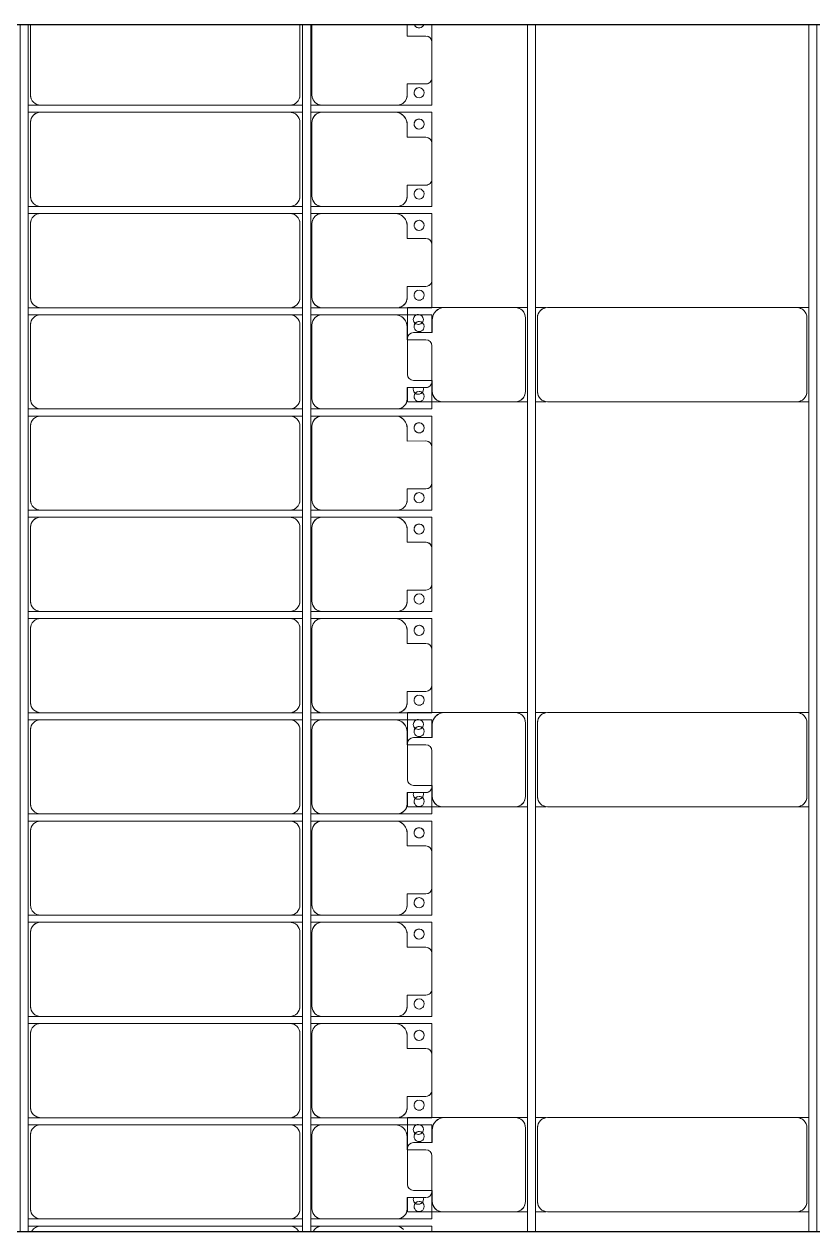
# Model space of a CAD drawing. Header units: millimetres. Extents: x -248177 to 167033, y 156986 to 268923.
# Drawn here: x -168838 to -164943, y 184419 to 190383 of the extents above; entities that cross this region are included whole.
import ezdxf

# ---------------------------------------------------------------- set-up
doc = ezdxf.new("R2010")
doc.units = ezdxf.units.MM
for name, color, linetype, lineweight in [('A-DETL-MBND', 5, 'Continuous', 9), ('A-GENM', 13, 'Continuous', 9), ('S-BEAM', 12, 'Continuous', 9)]:
    doc.layers.add(name, color=color, linetype=linetype, lineweight=lineweight)

# ---------------------------------------------------------------- blocks, each defined once
blk = doc.blocks.new('Dải phao đi lại kèm đỡ invester - DẢI PHAO ĐI LẠI-18009-BỐ TRÍ KHUNG KẾT CẤU BÈ PIN 02')
at = {"layer": 'A-DETL-MBND', "color": 8}
for p, q in [((43826.3, 1312.2), (43911.8, 1312.2)), ((43911.8, 1312.2), (43826.3, 1312.2)), ((44088.2, 1312.2), (43911.8, 1312.2)), ((44088.2, 1312.2), (44223.4, 1312.2)), ((44223.4, 1312.2), (44088.2, 1312.2)), ((44223.4, 1312.2), (44223.4, 1139.7)), ((44223.4, 1139.7), (44223.4, 1312.2)), ((44258.4, 1312.2), (44411.8, 1312.2)), ((44258.4, 1129.7), (44258.4, 1312.2)), ((44258.4, 1312.2), (44258.4, 1129.7)), ((44411.8, 1312.2), (44258.4, 1312.2)), ((44588.2, 1312.2), (44411.8, 1312.2)), ((44588.2, 1312.2), (44723.4, 1312.2)), ((44723.4, 1312.2), (44588.2, 1312.2)), ((44723.4, 1312.2), (44723.4, 1139.7)), ((44723.4, 1139.7), (44723.4, 1312.2)), ((44758.4, 1312.2), (44911.8, 1312.2)), ((44758.4, 1129.7), (44758.4, 1312.2)), ((44758.4, 1312.2), (44758.4, 1129.7)), ((44911.8, 1312.2), (44758.4, 1312.2)), ((45088.2, 1312.2), (44911.8, 1312.2)), ((45088.2, 1312.2), (45223.4, 1312.2)), ((45223.4, 1312.2), (45088.2, 1312.2)), ((45223.4, 1312.2), (45223.4, 1139.7)), ((45223.4, 1225), (45223.4, 1312.2)), ((45258.4, 1312.2), (45346.8, 1312.2)), ((45258.4, 1129.7), (45258.4, 1312.2)), ((45588.2, 1312.2), (45411.8, 1312.2)), ((45588.2, 1312.2), (45723.4, 1312.2)), ((45723.4, 1312.2), (45686.7, 1312.2)), ((45723.4, 1312.2), (45723.4, 1139.7)), ((45723.4, 1139.7), (45723.4, 1312.2)), ((45758.4, 1312.2), (45911.8, 1312.2)), ((45758.4, 1129.7), (45758.4, 1312.2)), ((45758.4, 1312.2), (45758.4, 1129.7)), ((45911.8, 1312.2), (45758.4, 1312.2)), ((46088.2, 1312.2), (45911.8, 1312.2)), ((46088.2, 1312.2), (46223.4, 1312.2)), ((46223.4, 1312.2), (46088.2, 1312.2)), ((46223.4, 1312.2), (46223.4, 1139.7)), ((46223.4, 1139.7), (46223.4, 1312.2)), ((46258.4, 1312.2), (46411.8, 1312.2)), ((46258.4, 1129.7), (46258.4, 1312.2)), ((46258.4, 1312.2), (46258.4, 1129.7)), ((46411.8, 1312.2), (46258.4, 1312.2)), ((46588.2, 1312.2), (46411.8, 1312.2)), ((46588.2, 1312.2), (46723.4, 1312.2)), ((46723.4, 1312.2), (46588.2, 1312.2)), ((46723.4, 1312.2), (46723.4, 1139.7)), ((46723.4, 1139.7), (46723.4, 1312.2)), ((46758.4, 1312.2), (46911.8, 1312.2)), ((46758.4, 1129.7), (46758.4, 1312.2)), ((46758.4, 1312.2), (46758.4, 1129.7)), ((46911.8, 1312.2), (46758.4, 1312.2)), ((47088.2, 1312.2), (46911.8, 1312.2)), ((47088.2, 1312.2), (47223.4, 1312.2)), ((47223.4, 1312.2), (47088.2, 1312.2)), ((47223.4, 1312.2), (47223.4, 1139.7)), ((47223.4, 1225), (47223.4, 1312.2)), ((47258.4, 1312.2), (47346.8, 1312.2)), ((47258.4, 1129.7), (47258.4, 1312.2)), ((47588.2, 1312.2), (47411.8, 1312.2)), ((47588.2, 1312.2), (47723.4, 1312.2)), ((47723.4, 1312.2), (47686.7, 1312.2)), ((47723.4, 1312.2), (47723.4, 1139.7)), ((47723.4, 1139.7), (47723.4, 1312.2)), ((47758.4, 1312.2), (47911.8, 1312.2)), ((47758.4, 1129.7), (47758.4, 1312.2)), ((47758.4, 1312.2), (47758.4, 1129.7)), ((47911.8, 1312.2), (47758.4, 1312.2)), ((48088.2, 1312.2), (47911.8, 1312.2)), ((48088.2, 1312.2), (48223.4, 1312.2)), ((48223.4, 1312.2), (48088.2, 1312.2)), ((48223.4, 1312.2), (48223.4, 1139.7)), ((48223.4, 1139.7), (48223.4, 1312.2)), ((48258.4, 1312.2), (48411.8, 1312.2)), ((48258.4, 1129.7), (48258.4, 1312.2)), ((48258.4, 1312.2), (48258.4, 1129.7)), ((48411.8, 1312.2), (48258.4, 1312.2)), ((48588.2, 1312.2), (48411.8, 1312.2)), ((48588.2, 1312.2), (48723.4, 1312.2)), ((48723.4, 1312.2), (48588.2, 1312.2)), ((48723.4, 1312.2), (48723.4, 1139.7)), ((48723.4, 1139.7), (48723.4, 1312.2)), ((48758.4, 1312.2), (48911.8, 1312.2)), ((48758.4, 1129.7), (48758.4, 1312.2)), ((48758.4, 1312.2), (48758.4, 1129.7)), ((48911.8, 1312.2), (48758.4, 1312.2)), ((49088.2, 1312.2), (48911.8, 1312.2)), ((49088.2, 1312.2), (49223.4, 1312.2)), ((49223.4, 1312.2), (49088.2, 1312.2)), ((49223.4, 1312.2), (49223.4, 1139.7)), ((49223.4, 1225), (49223.4, 1312.2)), ((49258.4, 1312.2), (49346.8, 1312.2)), ((49258.4, 1129.7), (49258.4, 1312.2)), ((49588.2, 1312.2), (49411.8, 1312.2)), ((49588.2, 1312.2), (49723.4, 1312.2)), ((49723.4, 1312.2), (49686.7, 1312.2)), ((49723.4, 1312.2), (49723.4, 1139.7)), ((49723.4, 1139.7), (49723.4, 1312.2)), ((49758.4, 1312.2), (49786.3, 1312.2)), ((49758.4, 1129.7), (49758.4, 1312.2)), ((49758.4, 1312.2), (49758.4, 1129.7)), ((49786.3, 1312.2), (49758.4, 1312.2)), ((43881.8, 1282.2), (43881.8, 1189.7)), ((44118.2, 1189.7), (44118.2, 1282.2)), ((44381.8, 1282.2), (44381.8, 1189.7)), ((44618.2, 1189.7), (44618.2, 1282.2)), ((44881.8, 1282.2), (44881.8, 1189.7)), ((45118.2, 1189.7), (45118.2, 1282.2)), ((45258.4, 1303), (45258.4, 1270.2)), ((45258.4, 1261.4), (45258.4, 1208.6)), ((45381.8, 1282.2), (45381.8, 1189.7)), ((45618.2, 1189.7), (45618.2, 1282.2)), ((45881.8, 1282.2), (45881.8, 1189.7)), ((46118.2, 1189.7), (46118.2, 1282.2)), ((46381.8, 1282.2), (46381.8, 1189.7)), ((46618.2, 1189.7), (46618.2, 1282.2)), ((46881.8, 1282.2), (46881.8, 1189.7)), ((47118.2, 1189.7), (47118.2, 1282.2)), ((47258.4, 1303), (47258.4, 1270.2)), ((47258.4, 1261.4), (47258.4, 1208.6)), ((47381.8, 1282.2), (47381.8, 1189.7)), ((47618.2, 1189.7), (47618.2, 1282.2)), ((47881.8, 1282.2), (47881.8, 1189.7)), ((48118.2, 1189.7), (48118.2, 1282.2)), ((48381.8, 1282.2), (48381.8, 1189.7)), ((48618.2, 1189.7), (48618.2, 1282.2)), ((48881.8, 1282.2), (48881.8, 1189.7)), ((49118.2, 1189.7), (49118.2, 1282.2)), ((49258.4, 1303), (49258.4, 1270.2)), ((49258.4, 1261.4), (49258.4, 1208.6)), ((49381.8, 1282.2), (49381.8, 1189.7)), ((49618.2, 1189.7), (49618.2, 1282.2)), ((45258.4, 1193.7), (45258.4, 1129.7)), ((47258.4, 1193.7), (47258.4, 1129.7)), ((49258.4, 1193.7), (49258.4, 1129.7)), ((43881.8, 1189.7), (43826.3, 1189.7)), ((44173.4, 1189.7), (44118.2, 1189.7)), ((44223.4, 769.7), (44223.4, 1139.7)), ((44381.8, 1189.7), (44318.4, 1189.7)), ((44673.4, 1189.7), (44618.2, 1189.7)), ((44723.4, 769.7), (44723.4, 1139.7)), ((44881.8, 1189.7), (44818.4, 1189.7)), ((45173.4, 1189.7), (45118.2, 1189.7)), ((45223.4, 1139.7), (45223.4, 1192.1)), ((45223.4, 769.7), (45223.4, 1139.7)), ((45381.8, 1189.7), (45318.4, 1189.7)), ((45673.4, 1189.7), (45618.2, 1189.7)), ((45723.4, 769.7), (45723.4, 1139.7)), ((45881.8, 1189.7), (45818.4, 1189.7)), ((46173.4, 1189.7), (46118.2, 1189.7)), ((46223.4, 769.7), (46223.4, 1139.7)), ((46381.8, 1189.7), (46318.4, 1189.7)), ((46673.4, 1189.7), (46618.2, 1189.7)), ((46723.4, 769.7), (46723.4, 1139.7)), ((46881.8, 1189.7), (46818.4, 1189.7)), ((47173.4, 1189.7), (47118.2, 1189.7)), ((47223.4, 1139.7), (47223.4, 1192.1)), ((47223.4, 769.7), (47223.4, 1139.7)), ((47381.8, 1189.7), (47318.4, 1189.7)), ((47673.4, 1189.7), (47618.2, 1189.7)), ((47723.4, 769.7), (47723.4, 1139.7)), ((47881.8, 1189.7), (47818.4, 1189.7)), ((48173.4, 1189.7), (48118.2, 1189.7)), ((48223.4, 769.7), (48223.4, 1139.7)), ((48381.8, 1189.7), (48318.4, 1189.7)), ((48673.4, 1189.7), (48618.2, 1189.7)), ((48723.4, 769.7), (48723.4, 1139.7)), ((48881.8, 1189.7), (48818.4, 1189.7)), ((49173.4, 1189.7), (49118.2, 1189.7)), ((49223.4, 1139.7), (49223.4, 1192.1)), ((49223.4, 769.7), (49223.4, 1139.7)), ((49381.8, 1189.7), (49318.4, 1189.7)), ((49673.4, 1189.7), (49618.2, 1189.7)), ((49723.4, 769.7), (49723.4, 1139.7)), ((44258.4, 1129.7), (44258.4, 769.7)), ((44758.4, 1129.7), (44758.4, 769.7)), ((45258.4, 1129.7), (45258.4, 769.7)), ((45758.4, 1129.7), (45758.4, 769.7)), ((46258.4, 1129.7), (46258.4, 769.7)), ((46758.4, 1129.7), (46758.4, 769.7)), ((47258.4, 1129.7), (47258.4, 769.7)), ((47758.4, 1129.7), (47758.4, 769.7)), ((48258.4, 1129.7), (48258.4, 769.7)), ((48758.4, 1129.7), (48758.4, 769.7)), ((49258.4, 1129.7), (49258.4, 769.7)), ((49758.4, 1129.7), (49758.4, 769.7)), ((43826.3, 719.7), (44173.4, 719.7)), ((44223.4, 769.7), (44223.4, 713.2)), ((44223.4, 769.7), (44223.4, 713.2)), ((44258.4, 713.2), (44258.4, 769.7)), ((44258.4, 713.2), (44258.4, 769.7)), ((44308.4, 719.7), (44673.4, 719.7)), ((44723.4, 769.7), (44723.4, 713.2)), ((44723.4, 769.7), (44723.4, 713.2)), ((44758.4, 713.2), (44758.4, 769.7)), ((44758.4, 713.2), (44758.4, 769.7)), ((44808.4, 719.7), (45173.4, 719.7)), ((45223.4, 769.7), (45223.4, 713.2)), ((45223.4, 769.7), (45223.4, 713.2)), ((45258.4, 713.2), (45258.4, 769.7)), ((45258.4, 713.2), (45258.4, 769.7)), ((45308.4, 719.7), (45673.4, 719.7)), ((45723.4, 769.7), (45723.4, 713.2)), ((45723.4, 769.7), (45723.4, 713.2)), ((45758.4, 713.2), (45758.4, 769.7)), ((45758.4, 713.2), (45758.4, 769.7)), ((45808.4, 719.7), (46173.4, 719.7)), ((46223.4, 769.7), (46223.4, 713.2)), ((46223.4, 769.7), (46223.4, 713.2)), ((46258.4, 713.2), (46258.4, 769.7)), ((46258.4, 713.2), (46258.4, 769.7)), ((46308.4, 719.7), (46673.4, 719.7)), ((46723.4, 769.7), (46723.4, 713.2)), ((46723.4, 769.7), (46723.4, 713.2)), ((46758.4, 713.2), (46758.4, 769.7)), ((46758.4, 713.2), (46758.4, 769.7)), ((46808.4, 719.7), (47173.4, 719.7)), ((47223.4, 769.7), (47223.4, 713.2)), ((47223.4, 769.7), (47223.4, 713.2)), ((47258.4, 713.2), (47258.4, 769.7)), ((47258.4, 713.2), (47258.4, 769.7)), ((47308.4, 719.7), (47673.4, 719.7)), ((47723.4, 769.7), (47723.4, 713.2)), ((47723.4, 769.7), (47723.4, 713.2)), ((47758.4, 713.2), (47758.4, 769.7)), ((47758.4, 713.2), (47758.4, 769.7)), ((47808.4, 719.7), (48173.4, 719.7)), ((48223.4, 769.7), (48223.4, 713.2)), ((48223.4, 769.7), (48223.4, 713.2)), ((48258.4, 713.2), (48258.4, 769.7)), ((48258.4, 713.2), (48258.4, 769.7)), ((48308.4, 719.7), (48673.4, 719.7)), ((48723.4, 769.7), (48723.4, 713.2)), ((48723.4, 769.7), (48723.4, 713.2)), ((48758.4, 713.2), (48758.4, 769.7)), ((48758.4, 713.2), (48758.4, 769.7)), ((48808.4, 719.7), (49173.4, 719.7)), ((49223.4, 769.7), (49223.4, 713.2)), ((49223.4, 769.7), (49223.4, 713.2)), ((49258.4, 713.2), (49258.4, 769.7)), ((49258.4, 713.2), (49258.4, 769.7)), ((49308.4, 719.7), (49673.4, 719.7)), ((49723.4, 769.7), (49723.4, 713.2)), ((49723.4, 769.7), (49723.4, 713.2)), ((49758.4, 713.2), (49758.4, 769.7)), ((49758.4, 713.2), (49758.4, 769.7)), ((44173.4, 660.3), (43826.3, 660.3)), ((44223.4, 673.2), (44223.4, 610.3)), ((44223.4, 673.2), (44223.4, 610.3)), ((44258.4, 610.3), (44258.4, 673.2)), ((44258.4, 610.3), (44258.4, 673.2)), ((44673.4, 660.3), (44308.4, 660.3)), ((44723.4, 673.2), (44723.4, 610.3)), ((44723.4, 673.2), (44723.4, 610.3)), ((44758.4, 610.3), (44758.4, 673.2)), ((44758.4, 610.3), (44758.4, 673.2)), ((45173.4, 660.3), (44808.4, 660.3)), ((45223.4, 673.2), (45223.4, 610.3)), ((45223.4, 673.2), (45223.4, 610.3)), ((45258.4, 610.3), (45258.4, 673.2)), ((45258.4, 610.3), (45258.4, 673.2)), ((45673.4, 660.3), (45308.4, 660.3)), ((45723.4, 673.2), (45723.4, 610.3)), ((45723.4, 673.2), (45723.4, 610.3)), ((45758.4, 610.3), (45758.4, 673.2)), ((45758.4, 610.3), (45758.4, 673.2)), ((46173.4, 660.3), (45808.4, 660.3)), ((46223.4, 673.2), (46223.4, 610.3)), ((46223.4, 673.2), (46223.4, 610.3)), ((46258.4, 610.3), (46258.4, 673.2)), ((46258.4, 610.3), (46258.4, 673.2)), ((46673.4, 660.3), (46308.4, 660.3)), ((46723.4, 673.2), (46723.4, 610.3)), ((46723.4, 673.2), (46723.4, 610.3)), ((46758.4, 610.3), (46758.4, 673.2)), ((46758.4, 610.3), (46758.4, 673.2)), ((47173.4, 660.3), (46808.4, 660.3)), ((47223.4, 673.2), (47223.4, 610.3)), ((47223.4, 673.2), (47223.4, 610.3)), ((47258.4, 610.3), (47258.4, 673.2)), ((47258.4, 610.3), (47258.4, 673.2)), ((47673.4, 660.3), (47308.4, 660.3)), ((47723.4, 673.2), (47723.4, 610.3)), ((47723.4, 673.2), (47723.4, 610.3)), ((47758.4, 610.3), (47758.4, 673.2)), ((47758.4, 610.3), (47758.4, 673.2)), ((48173.4, 660.3), (47808.4, 660.3)), ((48223.4, 673.2), (48223.4, 610.3)), ((48223.4, 673.2), (48223.4, 610.3)), ((48258.4, 610.3), (48258.4, 673.2)), ((48258.4, 610.3), (48258.4, 673.2)), ((48673.4, 660.3), (48308.4, 660.3)), ((48723.4, 673.2), (48723.4, 610.3)), ((48723.4, 673.2), (48723.4, 610.3)), ((48758.4, 610.3), (48758.4, 673.2)), ((48758.4, 610.3), (48758.4, 673.2)), ((49173.4, 660.3), (48808.4, 660.3)), ((49223.4, 673.2), (49223.4, 610.3)), ((49223.4, 673.2), (49223.4, 610.3)), ((49258.4, 610.3), (49258.4, 673.2)), ((49258.4, 610.3), (49258.4, 673.2)), ((49673.4, 660.3), (49308.4, 660.3)), ((49723.4, 673.2), (49723.4, 610.3)), ((49723.4, 673.2), (49723.4, 610.3)), ((49758.4, 610.3), (49758.4, 673.2)), ((49758.4, 610.3), (49758.4, 673.2)), ((44223.4, -620.3), (44223.4, 610.3)), ((44258.4, 610.3), (44258.4, -620.3)), ((44723.4, -620.3), (44723.4, 610.3)), ((44758.4, 610.3), (44758.4, -620.3)), ((45223.4, -620.3), (45223.4, 610.3)), ((45258.4, 610.3), (45258.4, -620.3)), ((45723.4, -620.3), (45723.4, 610.3)), ((45758.4, 610.3), (45758.4, -620.3)), ((46223.4, -620.3), (46223.4, 610.3)), ((46258.4, 610.3), (46258.4, -620.3)), ((46723.4, -620.3), (46723.4, 610.3)), ((46758.4, 610.3), (46758.4, -620.3)), ((47223.4, -620.3), (47223.4, 610.3)), ((47258.4, 610.3), (47258.4, -620.3)), ((47723.4, -620.3), (47723.4, 610.3)), ((47758.4, 610.3), (47758.4, -620.3)), ((48223.4, -620.3), (48223.4, 610.3)), ((48258.4, 610.3), (48258.4, -620.3)), ((48723.4, -620.3), (48723.4, 610.3)), ((48758.4, 610.3), (48758.4, -620.3)), ((49223.4, -620.3), (49223.4, 610.3)), ((49258.4, 610.3), (49258.4, -620.3)), ((49723.4, -620.3), (49723.4, 610.3)), ((49758.4, 610.3), (49758.4, -620.3)), ((44223.4, -620.3), (44223.4, -681.8)), ((44223.4, -620.3), (44223.4, -681.8)), ((44258.4, -681.8), (44258.4, -620.3)), ((44258.4, -681.8), (44258.4, -620.3)), ((44723.4, -620.3), (44723.4, -681.8)), ((44723.4, -620.3), (44723.4, -681.8)), ((44758.4, -681.8), (44758.4, -620.3)), ((44758.4, -681.8), (44758.4, -620.3)), ((45223.4, -620.3), (45223.4, -681.8)), ((45223.4, -620.3), (45223.4, -681.8)), ((45258.4, -681.8), (45258.4, -620.3)), ((45258.4, -681.8), (45258.4, -620.3)), ((45723.4, -620.3), (45723.4, -681.8)), ((45723.4, -620.3), (45723.4, -681.8)), ((45758.4, -681.8), (45758.4, -620.3)), ((45758.4, -681.8), (45758.4, -620.3)), ((46223.4, -620.3), (46223.4, -681.8)), ((46223.4, -620.3), (46223.4, -681.8)), ((46258.4, -681.8), (46258.4, -620.3)), ((46258.4, -681.8), (46258.4, -620.3)), ((46723.4, -620.3), (46723.4, -681.8)), ((46723.4, -620.3), (46723.4, -681.8)), ((46758.4, -681.8), (46758.4, -620.3)), ((46758.4, -681.8), (46758.4, -620.3)), ((47223.4, -620.3), (47223.4, -681.8)), ((47223.4, -620.3), (47223.4, -681.8)), ((47258.4, -681.8), (47258.4, -620.3)), ((47258.4, -681.8), (47258.4, -620.3)), ((47723.4, -620.3), (47723.4, -681.8)), ((47723.4, -620.3), (47723.4, -681.8)), ((47758.4, -681.8), (47758.4, -620.3)), ((47758.4, -681.8), (47758.4, -620.3)), ((48223.4, -620.3), (48223.4, -681.8)), ((48223.4, -620.3), (48223.4, -681.8)), ((48258.4, -681.8), (48258.4, -620.3)), ((48258.4, -681.8), (48258.4, -620.3)), ((48723.4, -620.3), (48723.4, -681.8)), ((48723.4, -620.3), (48723.4, -681.8)), ((48758.4, -681.8), (48758.4, -620.3)), ((48758.4, -681.8), (48758.4, -620.3)), ((49223.4, -620.3), (49223.4, -681.8)), ((49223.4, -620.3), (49223.4, -681.8)), ((49258.4, -681.8), (49258.4, -620.3)), ((49258.4, -681.8), (49258.4, -620.3)), ((49723.4, -620.3), (49723.4, -681.8)), ((49723.4, -620.3), (49723.4, -681.8)), ((49758.4, -681.8), (49758.4, -620.3)), ((49758.4, -681.8), (49758.4, -620.3)), ((43826.3, -670.3), (44173.4, -670.3)), ((44308.4, -670.3), (44673.4, -670.3)), ((44808.4, -670.3), (45173.4, -670.3)), ((45308.4, -670.3), (45673.4, -670.3)), ((45808.4, -670.3), (46173.4, -670.3)), ((46308.4, -670.3), (46673.4, -670.3)), ((46808.4, -670.3), (47173.4, -670.3)), ((47308.4, -670.3), (47673.4, -670.3)), ((47808.4, -670.3), (48173.4, -670.3)), ((48308.4, -670.3), (48673.4, -670.3)), ((48808.4, -670.3), (49173.4, -670.3)), ((49308.4, -670.3), (49673.4, -670.3))]:
    blk.add_line(p, q, dxfattribs=at)
for centre, radius, start, end in [((43911.8, 1282.2), 30, 90, 180), ((44088.2, 1282.2), 30, 360, 90), ((44411.8, 1282.2), 30, 90, 180), ((44588.2, 1282.2), 30, 360, 90), ((44911.8, 1282.2), 30, 90, 180), ((45088.2, 1282.2), 30, 360, 90), ((45411.8, 1282.2), 30, 90, 180), ((45588.2, 1282.2), 30, 360, 90), ((45911.8, 1282.2), 30, 90, 180), ((46088.2, 1282.2), 30, 0, 90), ((46411.8, 1282.2), 30, 90, 180), ((46588.2, 1282.2), 30, 0, 90), ((46911.8, 1282.2), 30, 90, 180), ((47088.2, 1282.2), 30, 0, 90), ((47411.8, 1282.2), 30, 90, 180), ((47588.2, 1282.2), 30, 360, 90), ((47911.8, 1282.2), 30, 90, 180), ((48088.2, 1282.2), 30, 0, 90), ((48411.8, 1282.2), 30, 90, 180), ((48588.2, 1282.2), 30, 360, 90), ((48911.8, 1282.2), 30, 90, 180), ((49088.2, 1282.2), 30, 360, 90), ((49411.8, 1282.2), 30, 90, 180), ((49588.2, 1282.2), 30, 0, 90), ((43816.8, 1248.6), 25, 285, 75), ((43816.8, 1248.6), 25, 300, 75), ((43911.8, 1282.2), 30, 105, 165), ((43911.8, 1282.2), 30, 135, 165), ((43911.8, 1282.2), 30, 135, 165), ((44088.2, 1282.2), 30, 60, 75), ((44088.2, 1282.2), 30, 15, 75), ((44088.2, 1282.2), 30, 60, 75), ((44088.2, 1282.2), 30, 15, 30), ((44088.2, 1282.2), 30, 15, 30), ((44161.8, 1248.6), 25, 90, 270), ((44161.8, 1248.6), 25, 90, 180), ((44161.8, 1248.6), 25, 270, 90), ((44161.8, 1248.6), 25, 270, 90), ((44316.8, 1248.6), 25, 90, 270), ((44316.8, 1248.6), 25, 90, 255), ((44316.8, 1248.6), 25, 270, 90), ((44316.8, 1248.6), 25, 300, 90), ((44411.8, 1282.2), 30, 105, 165), ((44411.8, 1282.2), 30, 135, 165), ((44411.8, 1282.2), 30, 135, 165), ((44588.2, 1282.2), 30, 60, 75), ((44588.2, 1282.2), 30, 15, 75), ((44588.2, 1282.2), 30, 60, 75), ((44588.2, 1282.2), 30, 15, 30), ((44588.2, 1282.2), 30, 15, 30), ((44661.8, 1248.6), 25, 90, 270), ((44661.8, 1248.6), 25, 90, 180), ((44661.8, 1248.6), 25, 270, 90), ((44661.8, 1248.6), 25, 270, 90), ((44816.8, 1248.6), 25, 90, 270), ((44816.8, 1248.6), 25, 90, 255), ((44816.8, 1248.6), 25, 270, 90), ((44816.8, 1248.6), 25, 300, 90), ((44911.8, 1282.2), 30, 105, 165), ((44911.8, 1282.2), 30, 135, 165), ((44911.8, 1282.2), 30, 135, 165), ((45088.2, 1282.2), 30, 60, 75), ((45088.2, 1282.2), 30, 15, 75), ((45088.2, 1282.2), 30, 60, 75), ((45088.2, 1282.2), 30, 15, 30), ((45088.2, 1282.2), 30, 15, 30), ((45161.8, 1248.6), 25, 90, 270), ((45161.8, 1248.6), 25, 90, 180), ((45161.8, 1248.6), 25, 270, 90), ((45161.8, 1248.6), 25, 270, 90), ((45316.8, 1248.6), 25, 90, 270), ((45316.8, 1248.6), 25, 149.0505, 255), ((45316.8, 1248.6), 25, 270, 90), ((45588.2, 1282.2), 30, 15, 75), ((45661.8, 1248.6), 25, 90, 270), ((45661.8, 1248.6), 25, 135, 180), ((45661.8, 1248.6), 25, 270, 90), ((45816.8, 1248.6), 25, 90, 270), ((45816.8, 1248.6), 25, 90, 255), ((45816.8, 1248.6), 25, 270, 90), ((45816.8, 1248.6), 25, 300, 90), ((45911.8, 1282.2), 30, 105, 165), ((45911.8, 1282.2), 30, 135, 165), ((45911.8, 1282.2), 30, 135, 165), ((46088.2, 1282.2), 30, 60, 75), ((46088.2, 1282.2), 30, 15, 75), ((46088.2, 1282.2), 30, 60, 75), ((46088.2, 1282.2), 30, 15, 30), ((46088.2, 1282.2), 30, 15, 30), ((46161.8, 1248.6), 25, 90, 270), ((46161.8, 1248.6), 25, 90, 180), ((46161.8, 1248.6), 25, 270, 90), ((46161.8, 1248.6), 25, 270, 90), ((46316.8, 1248.6), 25, 90, 270), ((46316.8, 1248.6), 25, 90, 255), ((46316.8, 1248.6), 25, 270, 90), ((46316.8, 1248.6), 25, 300, 90), ((46411.8, 1282.2), 30, 105, 176.59098), ((46411.8, 1282.2), 30, 135, 176.59098), ((46411.8, 1282.2), 30, 135, 176.59098), ((46588.2, 1282.2), 30, 60, 75), ((46588.2, 1282.2), 30, 15, 75), ((46588.2, 1282.2), 30, 60, 75), ((46588.2, 1282.2), 30, 15, 30), ((46588.2, 1282.2), 30, 15, 30), ((46661.8, 1248.6), 25, 90, 270), ((46661.8, 1248.6), 25, 90, 180), ((46661.8, 1248.6), 25, 270, 90), ((46661.8, 1248.6), 25, 270, 90), ((46816.8, 1248.6), 25, 90, 270), ((46816.8, 1248.6), 25, 90, 255), ((46816.8, 1248.6), 25, 270, 90), ((46816.8, 1248.6), 25, 300, 90), ((46911.8, 1282.2), 30, 105, 165), ((46911.8, 1282.2), 30, 135, 165), ((46911.8, 1282.2), 30, 135, 165), ((47088.2, 1282.2), 30, 60, 75), ((47088.2, 1282.2), 30, 15, 75), ((47088.2, 1282.2), 30, 60, 75), ((47088.2, 1282.2), 30, 15, 30), ((47088.2, 1282.2), 30, 15, 30), ((47161.8, 1248.6), 25, 90, 270), ((47161.8, 1248.6), 25, 90, 180), ((47161.8, 1248.6), 25, 270, 90), ((47161.8, 1248.6), 25, 270, 90), ((47316.8, 1248.6), 25, 90, 270), ((47316.8, 1248.6), 25, 149.12722, 255), ((47316.8, 1248.6), 25, 270, 90), ((47588.2, 1282.2), 30, 15, 75), ((47661.8, 1248.6), 25, 90, 270), ((47661.8, 1248.6), 25, 135, 180), ((47661.8, 1248.6), 25, 270, 90), ((47816.8, 1248.6), 25, 90, 270), ((47816.8, 1248.6), 25, 90, 255), ((47816.8, 1248.6), 25, 270, 90), ((47816.8, 1248.6), 25, 300, 90), ((47911.8, 1282.2), 30, 105, 165), ((47911.8, 1282.2), 30, 135, 165), ((47911.8, 1282.2), 30, 135, 165), ((48088.2, 1282.2), 30, 60, 75), ((48088.2, 1282.2), 30, 15, 75), ((48088.2, 1282.2), 30, 60, 75), ((48088.2, 1282.2), 30, 15, 30), ((48088.2, 1282.2), 30, 15, 30), ((48161.8, 1248.6), 25, 90, 270), ((48161.8, 1248.6), 25, 90, 180), ((48161.8, 1248.6), 25, 270, 90), ((48161.8, 1248.6), 25, 270, 90), ((48316.8, 1248.6), 25, 90, 270), ((48316.8, 1248.6), 25, 90, 255), ((48316.8, 1248.6), 25, 270, 90), ((48316.8, 1248.6), 25, 300, 90), ((48411.8, 1282.2), 30, 105, 165), ((48411.8, 1282.2), 30, 135, 165), ((48411.8, 1282.2), 30, 135, 165), ((48588.2, 1282.2), 30, 60, 75), ((48588.2, 1282.2), 30, 15, 75), ((48588.2, 1282.2), 30, 60, 75), ((48588.2, 1282.2), 30, 15, 30), ((48588.2, 1282.2), 30, 15, 30), ((48661.8, 1248.6), 25, 90, 270), ((48661.8, 1248.6), 25, 90, 180), ((48661.8, 1248.6), 25, 270, 90), ((48661.8, 1248.6), 25, 270, 90), ((48816.8, 1248.6), 25, 90, 270), ((48816.8, 1248.6), 25, 90, 255), ((48816.8, 1248.6), 25, 270, 90), ((48816.8, 1248.6), 25, 300, 90), ((48911.8, 1282.2), 30, 105, 165), ((48911.8, 1282.2), 30, 135, 165), ((48911.8, 1282.2), 30, 135, 165), ((49088.2, 1282.2), 30, 60, 75), ((49088.2, 1282.2), 30, 15, 75), ((49088.2, 1282.2), 30, 60, 75), ((49088.2, 1282.2), 30, 15, 30), ((49088.2, 1282.2), 30, 15, 30), ((49161.8, 1248.6), 25, 90, 270), ((49161.8, 1248.6), 25, 90, 180), ((49161.8, 1248.6), 25, 270, 90), ((49161.8, 1248.6), 25, 270, 90), ((49316.8, 1248.6), 25, 90, 270), ((49316.8, 1248.6), 25, 149.20393, 255), ((49316.8, 1248.6), 25, 270, 90), ((49588.2, 1282.2), 30, 15, 75), ((49661.8, 1248.6), 25, 90, 270), ((49661.8, 1248.6), 25, 135, 180), ((49661.8, 1248.6), 25, 270, 90), ((44161.8, 1248.6), 25, 195, 255), ((44316.8, 1248.6), 25, 270, 285), ((44661.8, 1248.6), 25, 195, 255), ((44816.8, 1248.6), 25, 270, 285), ((45161.8, 1248.6), 25, 195, 255), ((45316.8, 1248.6), 25, 270, 285), ((45316.8, 1248.6), 25, 300, 315), ((45661.8, 1248.6), 25, 195, 255), ((45661.8, 1248.6), 25, 270, 285), ((45816.8, 1248.6), 25, 270, 285), ((46161.8, 1248.6), 25, 195, 255), ((46316.8, 1248.6), 25, 270, 285), ((46661.8, 1248.6), 25, 195, 255), ((46816.8, 1248.6), 25, 270, 285), ((47161.8, 1248.6), 25, 195, 255), ((47316.8, 1248.6), 25, 270, 285), ((47316.8, 1248.6), 25, 300, 315), ((47661.8, 1248.6), 25, 195, 255), ((47661.8, 1248.6), 25, 270, 285), ((47816.8, 1248.6), 25, 270, 285), ((48161.8, 1248.6), 25, 195, 255), ((48316.8, 1248.6), 25, 270, 285), ((48661.8, 1248.6), 25, 195, 255), ((48816.8, 1248.6), 25, 270, 285), ((49161.8, 1248.6), 25, 195, 255), ((49316.8, 1248.6), 25, 270, 285), ((49316.8, 1248.6), 25, 300, 315), ((49661.8, 1248.6), 25, 195, 255), ((49661.8, 1248.6), 25, 270, 285), ((44173.4, 1139.7), 50, 0, 90), ((44173.4, 1139.7), 50, 15, 90), ((44318.4, 1129.7), 60, 90, 180), ((44318.4, 1129.7), 60, 90, 150), ((44673.4, 1139.7), 50, 0, 90), ((44673.4, 1139.7), 50, 15, 90), ((44818.4, 1129.7), 60, 90, 180), ((44818.4, 1129.7), 60, 90, 150), ((45173.4, 1139.7), 50, 0, 90), ((45173.4, 1139.7), 50, 15, 90), ((45318.4, 1129.7), 60, 90, 180), ((45318.4, 1129.7), 60, 90, 150), ((45673.4, 1139.7), 50, 0, 90), ((45673.4, 1139.7), 50, 15, 90), ((45818.4, 1129.7), 60, 90, 180), ((45818.4, 1129.7), 60, 90, 150), ((46173.4, 1139.7), 50, 0, 90), ((46173.4, 1139.7), 50, 15, 90), ((46318.4, 1129.7), 60, 90, 180), ((46318.4, 1129.7), 60, 90, 150), ((46673.4, 1139.7), 50, 0, 90), ((46673.4, 1139.7), 50, 15, 90), ((46818.4, 1129.7), 60, 90, 180), ((46818.4, 1129.7), 60, 90, 150), ((47173.4, 1139.7), 50, 0, 90), ((47173.4, 1139.7), 50, 15, 90), ((47318.4, 1129.7), 60, 90, 180), ((47318.4, 1129.7), 60, 90, 150), ((47673.4, 1139.7), 50, 360, 90), ((47673.4, 1139.7), 50, 15, 90), ((47818.4, 1129.7), 60, 90, 180), ((47818.4, 1129.7), 60, 90, 150), ((48173.4, 1139.7), 50, 0, 90), ((48173.4, 1139.7), 50, 15, 85.8057), ((48318.4, 1129.7), 60, 90, 180), ((48318.4, 1129.7), 60, 90, 150), ((48673.4, 1139.7), 50, 0, 90), ((48673.4, 1139.7), 50, 15, 90), ((48818.4, 1129.7), 60, 90, 180), ((48818.4, 1129.7), 60, 90, 150), ((49173.4, 1139.7), 50, 0, 90), ((49173.4, 1139.7), 50, 15, 90), ((49318.4, 1129.7), 60, 90, 180), ((49318.4, 1129.7), 60, 90, 150), ((49673.4, 1139.7), 50, 360, 90), ((49673.4, 1139.7), 50, 15, 90), ((49818.4, 1129.7), 60, 135, 180), ((49818.4, 1129.7), 60, 135, 150), ((44173.4, 769.7), 50, 270, 360), ((44173.4, 769.7), 50, 270, 345), ((44308.4, 769.7), 50, 180, 270), ((44308.4, 769.7), 50, 195, 270), ((44673.4, 769.7), 50, 270, 0), ((44673.4, 769.7), 50, 270, 345), ((44808.4, 769.7), 50, 180, 270), ((44808.4, 769.7), 50, 195, 270), ((45173.4, 769.7), 50, 270, 0), ((45173.4, 769.7), 50, 270, 345), ((45308.4, 769.7), 50, 180, 270), ((45308.4, 769.7), 50, 195, 270), ((45673.4, 769.7), 50, 270, 360), ((45673.4, 769.7), 50, 270, 345), ((45808.4, 769.7), 50, 180, 270), ((45808.4, 769.7), 50, 195, 270), ((46173.4, 769.7), 50, 270, 360), ((46173.4, 769.7), 50, 270, 345), ((46308.4, 769.7), 50, 180, 270), ((46308.4, 769.7), 50, 195, 270), ((46673.4, 769.7), 50, 270, 0), ((46673.4, 769.7), 50, 270, 345), ((46808.4, 769.7), 50, 180, 270), ((46808.4, 769.7), 50, 195, 270), ((47173.4, 769.7), 50, 270, 360), ((47173.4, 769.7), 50, 270, 345), ((47308.4, 769.7), 50, 180, 270), ((47308.4, 769.7), 50, 195, 270), ((47673.4, 769.7), 50, 270, 360), ((47673.4, 769.7), 50, 270, 345), ((47808.4, 769.7), 50, 180, 270), ((47808.4, 769.7), 50, 195, 270), ((48173.4, 769.7), 50, 270, 360), ((48173.4, 769.7), 50, 274.18711, 345), ((48308.4, 769.7), 50, 180, 270), ((48308.4, 769.7), 50, 195, 270), ((48673.4, 769.7), 50, 270, 360), ((48673.4, 769.7), 50, 270, 345), ((48808.4, 769.7), 50, 180, 270), ((48808.4, 769.7), 50, 195, 270), ((49173.4, 769.7), 50, 270, 360), ((49173.4, 769.7), 50, 270, 345), ((49308.4, 769.7), 50, 180, 270), ((49308.4, 769.7), 50, 195, 270), ((49673.4, 769.7), 50, 270, 360), ((49673.4, 769.7), 50, 270, 345), ((49808.4, 769.7), 50, 180, 240), ((49808.4, 769.7), 50, 195, 240), ((44173.4, 610.3), 50, 0, 90), ((44173.4, 610.3), 50, 60, 90), ((44308.4, 610.3), 50, 90, 180), ((44308.4, 610.3), 50, 105, 120), ((44673.4, 610.3), 50, 360, 90), ((44673.4, 610.3), 50, 60, 90), ((44808.4, 610.3), 50, 90, 180), ((44808.4, 610.3), 50, 105, 120), ((45173.4, 610.3), 50, 360, 90), ((45173.4, 610.3), 50, 60, 90), ((45308.4, 610.3), 50, 90, 180), ((45308.4, 610.3), 50, 105, 120), ((45673.4, 610.3), 50, 360, 90), ((45673.4, 610.3), 50, 60, 90), ((45808.4, 610.3), 50, 90, 180), ((45808.4, 610.3), 50, 105, 120), ((46173.4, 610.3), 50, 0, 90), ((46173.4, 610.3), 50, 60, 90), ((46308.4, 610.3), 50, 90, 180), ((46308.4, 610.3), 50, 105, 120), ((46673.4, 610.3), 50, 360, 90), ((46673.4, 610.3), 50, 60, 90), ((46808.4, 610.3), 50, 90, 180), ((46808.4, 610.3), 50, 105, 120), ((47173.4, 610.3), 50, 360, 90), ((47173.4, 610.3), 50, 60, 90), ((47308.4, 610.3), 50, 90, 180), ((47308.4, 610.3), 50, 105, 120), ((47673.4, 610.3), 50, 360, 90), ((47673.4, 610.3), 50, 60, 90), ((47808.4, 610.3), 50, 90, 180), ((47808.4, 610.3), 50, 105, 120), ((48173.4, 610.3), 50, 360, 90), ((48173.4, 610.3), 50, 60, 75), ((48308.4, 610.3), 50, 90, 180), ((48308.4, 610.3), 50, 105, 120), ((48673.4, 610.3), 50, 360, 90), ((48673.4, 610.3), 50, 60, 90), ((48808.4, 610.3), 50, 90, 180), ((48808.4, 610.3), 50, 105, 120), ((49173.4, 610.3), 50, 360, 90), ((49173.4, 610.3), 50, 60, 90), ((49308.4, 610.3), 50, 90, 180), ((49308.4, 610.3), 50, 105, 120), ((49673.4, 610.3), 50, 360, 90), ((49673.4, 610.3), 50, 60, 90), ((44173.4, 610.3), 50, 15, 30), ((44308.4, 610.3), 50, 150, 180), ((44673.4, 610.3), 50, 15, 30), ((44808.4, 610.3), 50, 150, 180), ((45173.4, 610.3), 50, 15, 30), ((45308.4, 610.3), 50, 150, 180), ((45673.4, 610.3), 50, 15, 30), ((45808.4, 610.3), 50, 150, 180), ((46173.4, 610.3), 50, 15, 30), ((46308.4, 610.3), 50, 150, 180), ((46673.4, 610.3), 50, 15, 30), ((46808.4, 610.3), 50, 150, 180), ((47173.4, 610.3), 50, 15, 30), ((47308.4, 610.3), 50, 150, 180), ((47673.4, 610.3), 50, 15, 30), ((47808.4, 610.3), 50, 150, 180), ((48173.4, 610.3), 50, 15, 30), ((48308.4, 610.3), 50, 150, 180), ((48673.4, 610.3), 50, 15, 30), ((48808.4, 610.3), 50, 150, 180), ((49173.4, 610.3), 50, 15, 30), ((49308.4, 610.3), 50, 150, 180), ((49673.4, 610.3), 50, 15, 30), ((49808.4, 610.3), 50, 120, 180), ((49808.4, 610.3), 50, 150, 180), ((44173.4, -620.3), 50, 270, 0), ((44173.4, -620.3), 50, 330, 0), ((44308.4, -620.3), 50, 180, 270), ((44308.4, -620.3), 50, 195, 225), ((44673.4, -620.3), 50, 270, 0), ((44673.4, -620.3), 50, 330, 0), ((44808.4, -620.3), 50, 180, 270), ((44808.4, -620.3), 50, 195, 225), ((45173.4, -620.3), 50, 270, 0), ((45173.4, -620.3), 50, 330, 0), ((45308.4, -620.3), 50, 180, 270), ((45308.4, -620.3), 50, 195, 225), ((45673.4, -620.3), 50, 270, 0), ((45673.4, -620.3), 50, 330, 0), ((45808.4, -620.3), 50, 180, 270), ((45808.4, -620.3), 50, 195, 225), ((46173.4, -620.3), 50, 270, 0), ((46173.4, -620.3), 50, 330, 0), ((46308.4, -620.3), 50, 180, 270), ((46308.4, -620.3), 50, 195, 225), ((46673.4, -620.3), 50, 270, 0), ((46673.4, -620.3), 50, 330, 0), ((46808.4, -620.3), 50, 180, 270), ((46808.4, -620.3), 50, 195, 225), ((47173.4, -620.3), 50, 270, 0), ((47173.4, -620.3), 50, 330, 360), ((47308.4, -620.3), 50, 180, 270), ((47308.4, -620.3), 50, 195, 225), ((47673.4, -620.3), 50, 270, 360), ((47673.4, -620.3), 50, 330, 360), ((47808.4, -620.3), 50, 180, 270), ((47808.4, -620.3), 50, 195, 225), ((48173.4, -620.3), 50, 270, 360), ((48173.4, -620.3), 50, 330, 360), ((48308.4, -620.3), 50, 180, 270), ((48308.4, -620.3), 50, 195, 225), ((48673.4, -620.3), 50, 270, 360), ((48673.4, -620.3), 50, 330, 360), ((48808.4, -620.3), 50, 180, 270), ((48808.4, -620.3), 50, 195, 225), ((49173.4, -620.3), 50, 270, 0), ((49173.4, -620.3), 50, 330, 0), ((49308.4, -620.3), 50, 180, 270), ((49308.4, -620.3), 50, 195, 225), ((49673.4, -620.3), 50, 270, 360), ((49673.4, -620.3), 50, 330, 360), ((49808.4, -620.3), 50, 180, 240), ((49808.4, -620.3), 50, 195, 225), ((44173.4, -620.3), 50, 270, 300), ((44308.4, -620.3), 50, 240, 270), ((44673.4, -620.3), 50, 270, 300), ((44808.4, -620.3), 50, 240, 270), ((45173.4, -620.3), 50, 270, 300), ((45308.4, -620.3), 50, 240, 270), ((45673.4, -620.3), 50, 270, 300), ((45808.4, -620.3), 50, 240, 270), ((46173.4, -620.3), 50, 270, 300), ((46308.4, -620.3), 50, 240, 270), ((46673.4, -620.3), 50, 270, 300), ((46808.4, -620.3), 50, 240, 270), ((47173.4, -620.3), 50, 270, 300), ((47308.4, -620.3), 50, 240, 270), ((47673.4, -620.3), 50, 270, 300), ((47808.4, -620.3), 50, 240, 270), ((48173.4, -620.3), 50, 285, 300), ((48308.4, -620.3), 50, 240, 270), ((48673.4, -620.3), 50, 270, 300), ((48808.4, -620.3), 50, 240, 270), ((49173.4, -620.3), 50, 270, 300), ((49308.4, -620.3), 50, 240, 270), ((49673.4, -620.3), 50, 270, 300)]:
    blk.add_arc(centre, radius, start, end, dxfattribs=at)
blk = doc.blocks.new('Dai phao do pin - DẢI PHAO ĐỠ PIN-V37-BỐ TRÍ KHUNG KẾT CẤU BÈ PIN 02')
at = {"layer": 'A-DETL-MBND', "color": 8}
for p, q in [((-1312.2, 241.6), (-1129.7, 241.6)), ((-1312.2, 88.2), (-1312.2, 241.6)), ((-1312.2, 241.6), (-1312.2, 204.7)), ((-1230, 241.6), (-1312.2, 241.6)), ((-1129.7, 241.6), (-1192.1, 241.6)), ((-779.7, 241.6), (-1129.7, 241.6)), ((-779.7, 241.6), (-720.3, 241.6)), ((-779.7, 241.6), (-720.3, 241.6)), ((-680.3, 241.6), (-627.6, 241.6)), ((-680.3, 241.6), (-627.6, 241.6)), ((610.3, 241.6), (-620.3, 241.6)), ((610.3, 241.6), (669.7, 241.6)), ((610.3, 241.6), (669.7, 241.6)), ((-1189.7, 181.6), (-1189.7, 118.2)), ((-729.7, -173.4), (-729.7, 191.6)), ((-670.3, 191.6), (-670.3, -173.4)), ((660.3, -173.4), (660.3, 191.6)), ((-1312.2, 88.2), (-1312.2, -88.2)), ((-1189.7, 118.2), (-1282.2, 118.2)), ((-1282.2, -118.2), (-1189.7, -118.2)), ((-1189.7, -118.2), (-1189.7, -173.4)), ((-1312.2, -223.4), (-1312.2, -153.2)), ((-1139.7, -223.4), (-1312.2, -223.4)), ((-1294.1, -223.4), (-1271, -223.4)), ((-1252.8, -223.4), (-1213.5, -223.4)), ((-1194.1, -223.4), (-1139.7, -223.4)), ((-1139.7, -223.4), (-779.7, -223.4)), ((-720.3, -223.4), (-779.7, -223.4)), ((-720.3, -223.4), (-779.7, -223.4)), ((-627.6, -223.4), (-680.3, -223.4)), ((-627.6, -223.4), (-680.3, -223.4)), ((-620.3, -223.4), (610.3, -223.4)), ((669.7, -223.4), (610.3, -223.4)), ((669.7, -223.4), (610.3, -223.4))]:
    blk.add_line(p, q, dxfattribs=at)
for centre, radius, start, end in [((-1129.7, 181.6), 60, 90, 180), ((-779.7, 191.6), 50, 360, 90), ((-779.7, 191.6), 50, 360, 75), ((-620.3, 191.6), 50, 90, 180), ((-620.3, 191.6), 50, 105, 135), ((610.3, 191.6), 50, 360, 90), ((610.3, 191.6), 50, 60, 90), ((-1258.6, 183.2), 25, 0, 180), ((-1258.6, 183.2), 25, 180, 0), ((-1258.6, 183.2), 25, 90, 120), ((-1258.6, 183.2), 25, 330, 360), ((-1129.7, 181.6), 60, 120, 180), ((-620.3, 191.6), 50, 150, 180), ((610.3, 191.6), 50, 15, 30), ((-1258.6, 183.2), 25, 210, 300), ((-1282.2, 88.2), 30, 90, 180), ((-1282.2, 88.2), 30, 105, 165), ((-1282.2, -88.2), 30, 180, 270), ((-1258.6, -161.8), 25, 165, 180), ((-1258.6, -161.8), 25, 180, 0), ((-1258.6, -161.8), 25, 195, 270), ((-1258.6, -161.8), 25, 285, 0), ((-1258.6, -161.8), 25, 0, 15), ((-1139.7, -173.4), 50, 180, 270), ((-1139.7, -173.4), 50, 180, 255), ((-779.7, -173.4), 50, 270, 360), ((-779.7, -173.4), 50, 285, 360), ((-620.3, -173.4), 50, 180, 270), ((-620.3, -173.4), 50, 180, 210), ((610.3, -173.4), 50, 270, 360), ((610.3, -173.4), 50, 330, 360), ((-620.3, -173.4), 50, 240, 255), ((610.3, -173.4), 50, 285, 300)]:
    blk.add_arc(centre, radius, start, end, dxfattribs=at)
blk = doc.blocks.new('Dai phao do pin - DẢI PHAO ĐỠ PIN-V38-BỐ TRÍ KHUNG KẾT CẤU BÈ PIN 02')
at = {"layer": 'A-DETL-MBND', "color": 8}
for p, q in [((-1312.2, 241.6), (-1129.7, 241.6)), ((-1312.2, 88.2), (-1312.2, 241.6)), ((-1312.2, 241.6), (-1312.2, 204.7)), ((-1230, 241.6), (-1312.2, 241.6)), ((-1129.7, 241.6), (-1192.1, 241.6)), ((-779.7, 241.6), (-1129.7, 241.6)), ((-779.7, 241.6), (-720.3, 241.6)), ((-779.7, 241.6), (-720.3, 241.6)), ((-680.3, 241.6), (-627.6, 241.6)), ((-680.3, 241.6), (-627.6, 241.6)), ((610.3, 241.6), (-620.3, 241.6)), ((610.3, 241.6), (669.7, 241.6)), ((610.3, 241.6), (669.7, 241.6)), ((-1189.7, 181.6), (-1189.7, 118.2)), ((-729.7, -173.4), (-729.7, 191.6)), ((-670.3, 191.6), (-670.3, -173.4)), ((660.3, -173.4), (660.3, 191.6)), ((-1312.2, 88.2), (-1312.2, -88.2)), ((-1189.7, 118.2), (-1282.2, 118.2)), ((-1282.2, -118.2), (-1189.7, -118.2)), ((-1189.7, -118.2), (-1189.7, -173.4)), ((-1312.2, -223.4), (-1312.2, -153.2)), ((-1139.7, -223.4), (-1312.2, -223.4)), ((-1294.1, -223.4), (-1271, -223.4)), ((-1252.8, -223.4), (-1213.5, -223.4)), ((-1194.1, -223.4), (-1139.7, -223.4)), ((-1139.7, -223.4), (-779.7, -223.4)), ((-720.3, -223.4), (-779.7, -223.4)), ((-720.3, -223.4), (-779.7, -223.4)), ((-627.6, -223.4), (-680.3, -223.4)), ((-627.6, -223.4), (-680.3, -223.4)), ((-620.3, -223.4), (610.3, -223.4)), ((669.7, -223.4), (610.3, -223.4)), ((669.7, -223.4), (610.3, -223.4))]:
    blk.add_line(p, q, dxfattribs=at)
for centre, radius, start, end in [((-1129.7, 181.6), 60, 90, 180), ((-779.7, 191.6), 50, 360, 90), ((-779.7, 191.6), 50, 360, 75), ((-620.3, 191.6), 50, 90, 180), ((-620.3, 191.6), 50, 105, 135), ((610.3, 191.6), 50, 360, 90), ((610.3, 191.6), 50, 60, 90), ((-1258.6, 183.2), 25, 0, 180), ((-1258.6, 183.2), 25, 180, 0), ((-1258.6, 183.2), 25, 90, 120), ((-1258.6, 183.2), 25, 330, 360), ((-1129.7, 181.6), 60, 120, 176.63441), ((-620.3, 191.6), 50, 150, 180), ((610.3, 191.6), 50, 15, 30), ((-1258.6, 183.2), 25, 210, 300), ((-1282.2, 88.2), 30, 90, 180), ((-1282.2, 88.2), 30, 105, 165), ((-1282.2, -88.2), 30, 180, 270), ((-1258.6, -161.8), 25, 165, 180), ((-1258.6, -161.8), 25, 180, 0), ((-1258.6, -161.8), 25, 195, 270), ((-1258.6, -161.8), 25, 285, 0), ((-1258.6, -161.8), 25, 0, 15), ((-1139.7, -173.4), 50, 180, 270), ((-1139.7, -173.4), 50, 180, 255), ((-779.7, -173.4), 50, 270, 360), ((-779.7, -173.4), 50, 285, 360), ((-620.3, -173.4), 50, 180, 270), ((-620.3, -173.4), 50, 180, 210), ((610.3, -173.4), 50, 270, 360), ((610.3, -173.4), 50, 330, 360), ((-620.3, -173.4), 50, 240, 255), ((610.3, -173.4), 50, 285, 300)]:
    blk.add_arc(centre, radius, start, end, dxfattribs=at)
blk = doc.blocks.new('Dai phao do pin - DẢI PHAO ĐỠ PIN-V39-BỐ TRÍ KHUNG KẾT CẤU BÈ PIN 02')
at = {"layer": 'A-DETL-MBND', "color": 8}
for p, q in [((-1312.2, 241.6), (-1129.7, 241.6)), ((-1312.2, 88.2), (-1312.2, 241.6)), ((-1312.2, 241.6), (-1312.2, 204.7)), ((-1230, 241.6), (-1312.2, 241.6)), ((-1129.7, 241.6), (-1192.1, 241.6)), ((-779.7, 241.6), (-1129.7, 241.6)), ((-779.7, 241.6), (-720.3, 241.6)), ((-779.7, 241.6), (-720.3, 241.6)), ((-680.3, 241.6), (-627.5, 241.6)), ((-680.3, 241.6), (-627.5, 241.6)), ((610.3, 241.6), (-620.3, 241.6)), ((610.3, 241.6), (669.7, 241.6)), ((610.3, 241.6), (669.7, 241.6)), ((-1189.7, 181.6), (-1189.7, 118.2)), ((-729.7, -173.4), (-729.7, 191.6)), ((-670.3, 191.6), (-670.3, -173.4)), ((660.3, -173.4), (660.3, 191.6)), ((-1312.2, 88.2), (-1312.2, -88.2)), ((-1189.7, 118.2), (-1282.2, 118.2)), ((-1282.2, -118.2), (-1189.7, -118.2)), ((-1189.7, -118.2), (-1189.7, -173.4)), ((-1312.2, -223.4), (-1312.2, -153.2)), ((-1139.7, -223.4), (-1312.2, -223.4)), ((-1294.1, -223.4), (-1271, -223.4)), ((-1252.8, -223.4), (-1213.5, -223.4)), ((-1194.1, -223.4), (-1139.7, -223.4)), ((-1139.7, -223.4), (-779.7, -223.4)), ((-720.3, -223.4), (-779.7, -223.4)), ((-720.3, -223.4), (-779.7, -223.4)), ((-627.5, -223.4), (-680.3, -223.4)), ((-627.5, -223.4), (-680.3, -223.4)), ((-620.3, -223.4), (610.3, -223.4)), ((669.7, -223.4), (610.3, -223.4)), ((669.7, -223.4), (610.3, -223.4))]:
    blk.add_line(p, q, dxfattribs=at)
for centre, radius, start, end in [((-1129.7, 181.6), 60, 90, 180), ((-779.7, 191.6), 50, 360, 90), ((-779.7, 191.6), 50, 360, 75), ((-620.3, 191.6), 50, 90, 180), ((-620.3, 191.6), 50, 105, 135), ((610.3, 191.6), 50, 360, 90), ((610.3, 191.6), 50, 60, 90), ((-1258.6, 183.2), 25, 0, 180), ((-1258.6, 183.2), 25, 180, 0), ((-1258.6, 183.2), 25, 90, 120), ((-1258.6, 183.2), 25, 330, 360), ((-1129.7, 181.6), 60, 120, 180), ((-620.3, 191.6), 50, 150, 180), ((610.3, 191.6), 50, 15, 30), ((-1258.6, 183.2), 25, 210, 300), ((-1282.2, 88.2), 30, 90, 180), ((-1282.2, 88.2), 30, 105, 165), ((-1282.2, -88.2), 30, 180, 270), ((-1258.6, -161.8), 25, 165, 180), ((-1258.6, -161.8), 25, 180, 0), ((-1258.6, -161.8), 25, 195, 270), ((-1258.6, -161.8), 25, 285, 0), ((-1258.6, -161.8), 25, 0, 15), ((-1139.7, -173.4), 50, 180, 270), ((-1139.7, -173.4), 50, 180, 255), ((-779.7, -173.4), 50, 270, 360), ((-779.7, -173.4), 50, 285, 360), ((-620.3, -173.4), 50, 180, 270), ((-620.3, -173.4), 50, 180, 210), ((610.3, -173.4), 50, 270, 360), ((610.3, -173.4), 50, 330, 360), ((-620.3, -173.4), 50, 240, 255), ((610.3, -173.4), 50, 285, 300)]:
    blk.add_arc(centre, radius, start, end, dxfattribs=at)
blk = doc.blocks.new('Dầm C52 - Dầm C52-24593-BỐ TRÍ KHUNG KẾT CẤU BÈ PIN 02')
at = {"layer": 'S-BEAM', "color": 1}
for p, q in [((-28178.2, 20), (-22218.2, 20)), ((-22218.2, -20), (-28178.2, -20))]:
    blk.add_line(p, q, dxfattribs=at)
blk = doc.blocks.new('Dầm C52 - Hộp 40x60-25285-BỐ TRÍ KHUNG KẾT CẤU BÈ PIN 02')
at = {"layer": 'S-BEAM', "color": 3, "lineweight": 25}
blk.add_line((-92417.5, 20), (92417.5, 20), dxfattribs=at)
blk = doc.blocks.new('Dầm C52 - Hộp 40x60-16517-BỐ TRÍ KHUNG KẾT CẤU BÈ PIN 02')
at = {"layer": 'S-BEAM', "color": 3, "lineweight": 25}
blk.add_line((109999.4, -20), (-109999.4, -20), dxfattribs=at)
blk = doc.blocks.new('HOBANMONG_BEPIN 2_rvt-1-BỐ TRÍ KHUNG KẾT CẤU BÈ PIN 02')
at = {"layer": 'A-GENM', "lineweight": 9}
for name, p, rotation in [('Dải phao đi lại kèm đỡ invester - DẢI PHAO ĐI LẠI-18009-BỐ TRÍ KHUNG KẾT CẤU BÈ PIN 02', (-168136.4, 234206.3), 270.0007586098934), ('Dai phao do pin - DẢI PHAO ĐỠ PIN-V39-BỐ TRÍ KHUNG KẾT CẤU BÈ PIN 02', (-165632.3, 188741.8), 0.0007586094741477002), ('Dai phao do pin - DẢI PHAO ĐỠ PIN-V38-BỐ TRÍ KHUNG KẾT CẤU BÈ PIN 02', (-165632.2, 186741.8), 0.0007586094741477002), ('Dai phao do pin - DẢI PHAO ĐỠ PIN-V37-BỐ TRÍ KHUNG KẾT CẤU BÈ PIN 02', (-165632.2, 184741.8), 0.0007586094741477002)]:
    blk.add_blockref(name, p, dxfattribs=dict(at, rotation=rotation))
at = {"layer": 'S-BEAM', "lineweight": 9}
for name, p, rotation in [('Dầm C52 - Dầm C52-24593-BỐ TRÍ KHUNG KẾT CẤU BÈ PIN 02', (-168837.9, 212598.2), 90.00075860989138), ('Dầm C52 - Dầm C52-24593-BỐ TRÍ KHUNG KẾT CẤU BÈ PIN 02', (-167442.9, 212598.3), 90.00075860989138), ('Dầm C52 - Dầm C52-24593-BỐ TRÍ KHUNG KẾT CẤU BÈ PIN 02', (-166332.9, 212598.3), 90.00075860989138), ('Dầm C52 - Dầm C52-24593-BỐ TRÍ KHUNG KẾT CẤU BÈ PIN 02', (-164942.9, 212598.3), 90.00075860989138), ('Dầm C52 - Hộp 40x60-16517-BỐ TRÍ KHUNG KẾT CẤU BÈ PIN 02', (-131154.4, 190400.5), 0.0007586094741477002), ('Dầm C52 - Hộp 40x60-25285-BỐ TRÍ KHUNG KẾT CẤU BÈ PIN 02', (-148736.2, 184400.3), 0.0007586094741477002)]:
    blk.add_blockref(name, p, dxfattribs=dict(at, rotation=rotation))

msp = doc.modelspace()

# ---------------------------------------------------------------- block references
at = {"lineweight": 5}
msp.add_blockref('HOBANMONG_BEPIN 2_rvt-1-BỐ TRÍ KHUNG KẾT CẤU BÈ PIN 02', (0, 0), dxfattribs=at)

doc.saveas('drawing.dxf')
